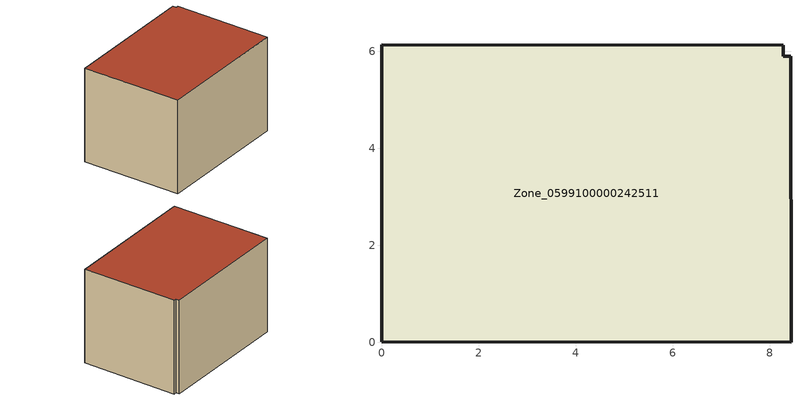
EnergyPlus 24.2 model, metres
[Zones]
Zone_0599100000242511
 floor ground (C_G): 8.44,5.9 8.44,0 0.01,0.01 0,6.14 8.28,6.13 8.28,5.9 z0
 wall outside (C_F): 0.01,0.01 8.44,0 8.44,5.9 8.28,5.9 8.28,6.13 0,6.14 0.01,0.01 z0:5.86
 roof outside (C_R): 8.44,0 8.44,5.9 8.28,5.9 8.28,6.13 0,6.14 0.01,0.01 z5.86
[BUILDING]
Pand.0599100000242511: North Axis=0; Terrain=City; Loads Convergence Tolerance Value=0.04; Temperature Convergence Tolerance Value=0.4; Solar Distribution=FullExterior; Maximum Number of Warmup Days=25; Minimum Number of Warmup Days=1
[Site:Location]
Rotterdam.The.Hague.AP_ZH_NLD Design_Conditions: Latitude=51.96; Longitude=4.45; Time Zone=1; Elevation=-4.5
[SITE:GROUNDTEMPERATURE:BUILDINGSURFACE]
18, 18, 18, 18, 18, 18, 18, 18, 18, 18, 18, 18
[MATERIAL] Thermal Absorptance=0.9; Solar Absorptance=0.7; Visible Absorptance=0.7
Name | Roughness | Thickness | Conductivity | Density | Specific Heat
G.TI.1946-1964 | MediumSmooth | 0.15 | 1 | 540 | 1210
F.TI.1946-1964 | Rough | 0.3 | 0.857143 | 1920 | 840
R.TI.1946-1964 | MediumRough | 0.2 | 0.277778 | 1500 | 1000
[CONSTRUCTION]
C_G: G.TI.1946-1964
C_F: F.TI.1946-1964
C_R: R.TI.1946-1964
[ZONE]
Zone_0599100000242511: Type=1; Multiplier=1; Ceiling Height=Autocalculate; Volume=Autocalculate; Floor Area=autocalculate; Part of Total Floor Area=Yes
[ZONEINFILTRATION:DESIGNFLOWRATE]
Infil_Zone_0599100000242511: Zone or ZoneList or Space or SpaceList=Zone_0599100000242511; Schedule=AlwaysOn; Design Flow Rate Calculation Method=Flow/Area; Flow Rate per Floor Area=0.003; Constant Term Coefficient=1; Temperature Term Coefficient=0; Velocity Term Coefficient=0; Velocity Squared Term Coefficient=0
[HVACTEMPLATE:ZONE:IDEALLOADSAIRSYSTEM]
Zone_0599100000242511: Maximum Heating Supply Air Temperature=50; Minimum Cooling Supply Air Temperature=13; Maximum Heating Supply Air Humidity Ratio=0.0156; Minimum Cooling Supply Air Humidity Ratio=0.0077; Heating Limit=NoLimit; Cooling Limit=NoLimit; Dehumidification Control Type=ConstantSensibleHeatRatio; Cooling Sensible Heat Ratio=0.7; Dehumidification Setpoint=60; Humidification Control Type=None; Humidification Setpoint=30; Outdoor Air Method=None; Outdoor Air Flow Rate per Person=0.00944; Outdoor Air Flow Rate per Zone Floor Area=0; Outdoor Air Flow Rate per Zone=0; Demand Controlled Ventilation Type=None; Outdoor Air Economizer Type=NoEconomizer; Heat Recovery Type=None; Sensible Heat Recovery Effectiveness=0.7; Latent Heat Recovery Effectiveness=0.65
[ZONECONTROL:THERMOSTAT]
ThermostatControl_Zone_0599100000242511: Zone or ZoneList=Zone_0599100000242511; Control Type Schedule=DualSetpointControlType; Control 1=Thermostat_Zone_0599100000242511; Temperature Difference Between Cutout And Setpoint=0
[THERMOSTATSETPOINT:DUALSETPOINT]
Thermostat_Zone_0599100000242511: Heating Setpoint Temperature Schedule=HeatingSetpoint_Zone_0599100000242511; Cooling Setpoint Temperature Schedule=CoolingSetpoint_Zone_0599100000242511
[SCHEDULE:COMPACT]
HeatingSetpoint_Zone_0599100000242511: Through: 12/31, For: AllDays, Until: 24:00, 21
CoolingSetpoint_Zone_0599100000242511: Through: 12/31, For: AllDays, Until: 24:00, 24
DualSetpointControlType: Through: 12/31, For: AllDays, Until: 24:00, 4
AlwaysOn: Through: 12/31, For: AllDays, Until: 24:00, 1
